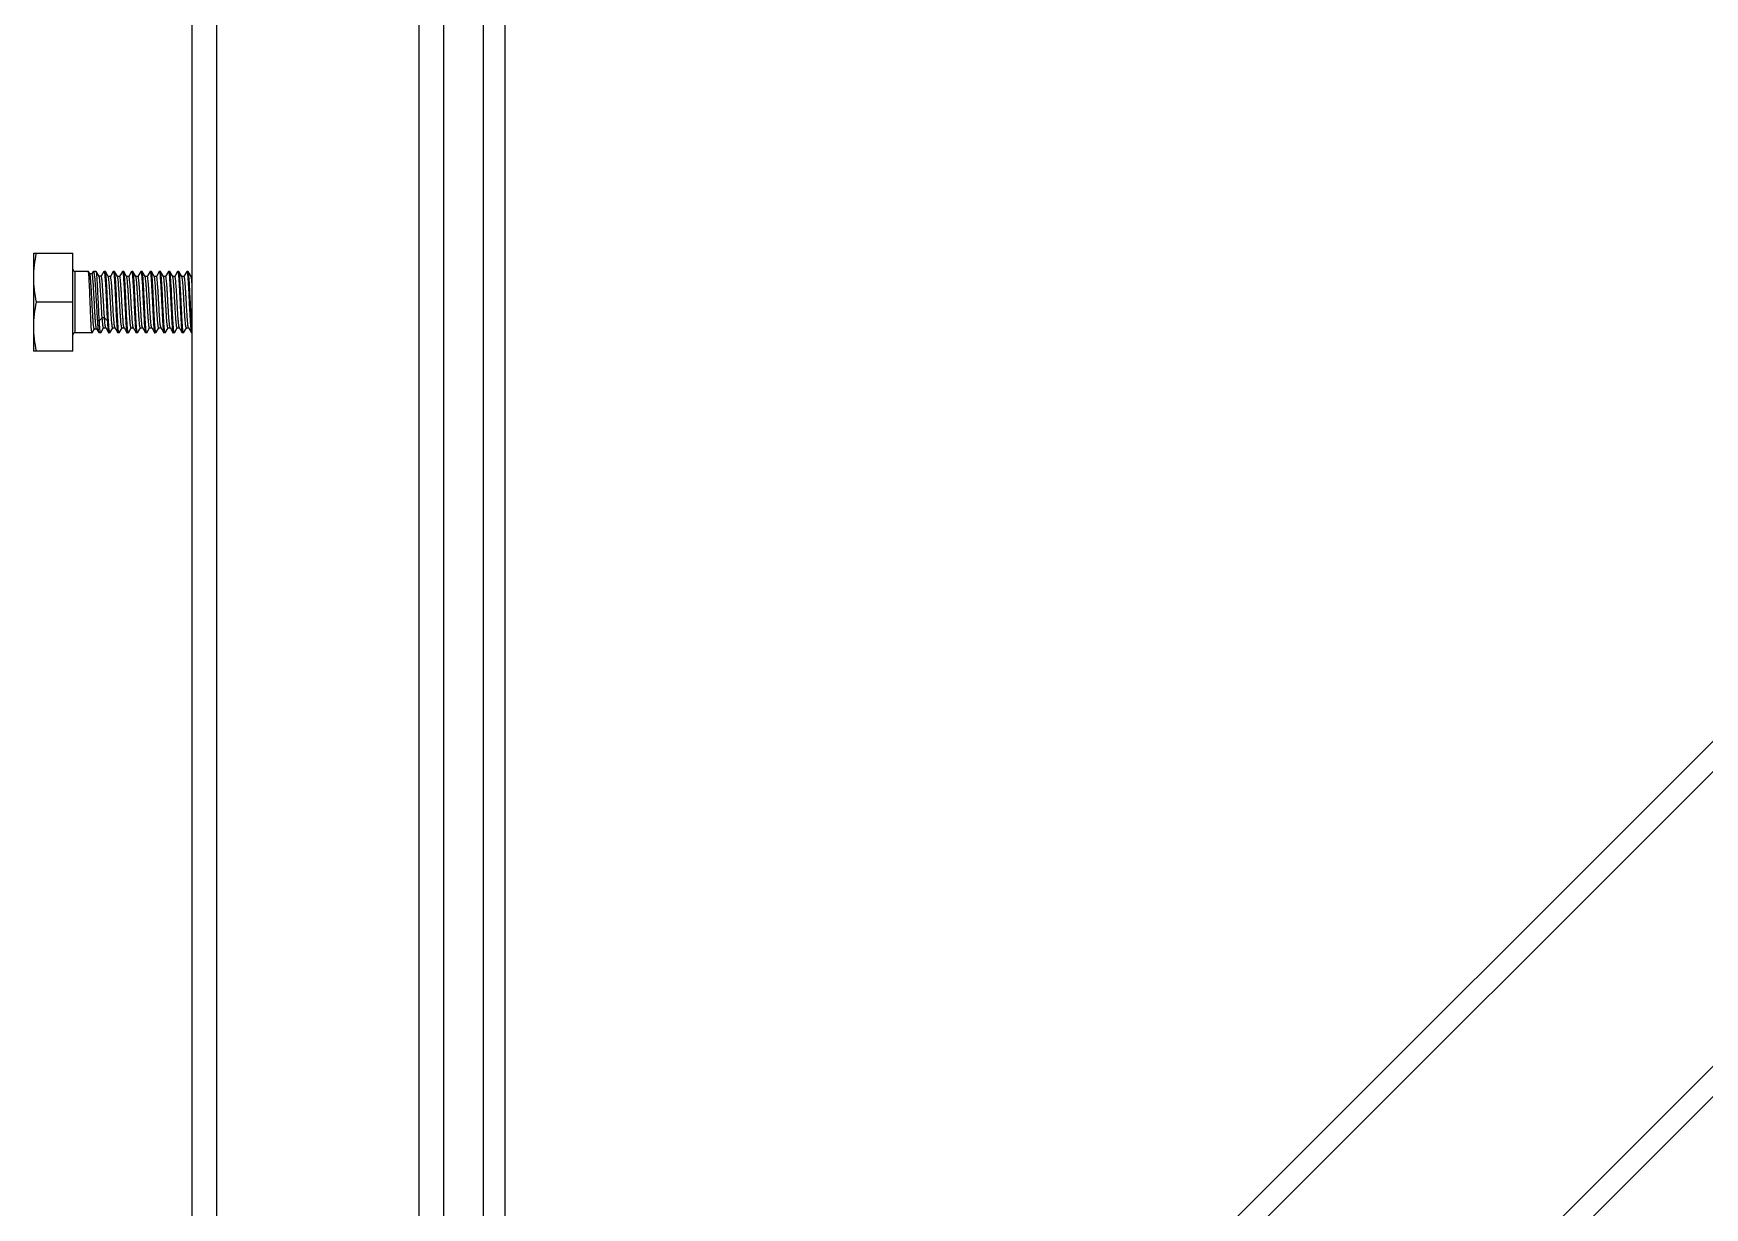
# Model space of a CAD drawing. Extents: x 1725261 to 1937680, y 860327 to 1571294.
# Drawn here: x 1828330 to 1830754, y 1236580 to 1238284 of the extents above; entities that cross this region are included whole.
import ezdxf

# ---------------------------------------------------------------- set-up
doc = ezdxf.new("R2010")
doc.units = 0
doc.header["$LTSCALE"] = 1000
doc.header["$MEASUREMENT"] = 0

msp = doc.modelspace()

# ---------------------------------------------------------------- linework, layer by layer
at = {"linetype": 'Continuous'}
for p, q in [((1829014.3, 1235660.5), (1829014.3, 1238674.2)), ((1828983.1, 1236243.7), (1828983.1, 1238542.7)), ((1829458.2, 1235948.7), (1832003.6, 1238494.1)), ((1829480.2, 1235926.7), (1832025.6, 1238472.1)), ((1828560.5, 1235399), (1828560.5, 1238358.6)), ((1828596.1, 1235399), (1828596.1, 1238358.6)), ((1828889.7, 1235399), (1828889.7, 1238358.6)), ((1828925.3, 1235399), (1828925.3, 1238358.6)), ((1829694.1, 1235712.8), (1832239.5, 1238258.2)), ((1829716.1, 1235690.7), (1832261.5, 1238236.1)), ((1828330.1, 1237965.4), (1828330.1, 1237823.1)), ((1828330.1, 1237965.4), (1828387, 1237965.4)), ((1828387, 1237823.1), (1828387, 1237965.4)), ((1828390.6, 1237849.8), (1828390.6, 1237938.8)), ((1828409.8, 1237938.8), (1828390.6, 1237938.8)), ((1828409.9, 1237938.7), (1828409.8, 1237938.8)), ((1828411.8, 1237935.4), (1828409.9, 1237938.7)), ((1828415, 1237935.4), (1828411.8, 1237935.4)), ((1828411.9, 1237935.2), (1828411.8, 1237935.4)), ((1828416.8, 1237938.5), (1828415, 1237935.4)), ((1828416.8, 1237938.5), (1828417, 1237938.8)), ((1828421.1, 1237938.8), (1828417, 1237938.8)), ((1828421.2, 1237938.6), (1828421.1, 1237938.8)), ((1828425.3, 1237931.6), (1828421.2, 1237938.6)), ((1828428.4, 1237931.8), (1828425.2, 1237931.8)), ((1828432.3, 1237938.6), (1828428.3, 1237931.8)), ((1828432.3, 1237938.6), (1828432.5, 1237938.8)), ((1828434.3, 1237938.8), (1828432.5, 1237938.8)), ((1828434.4, 1237938.6), (1828434.3, 1237938.8)), ((1828438.7, 1237931.4), (1828434.4, 1237938.6)), ((1828441.8, 1237931.5), (1828438.5, 1237931.5)), ((1828445.8, 1237938.6), (1828441.7, 1237931.5)), ((1828445.8, 1237938.6), (1828445.9, 1237938.8)), ((1828447.6, 1237938.8), (1828445.9, 1237938.8)), ((1828447.8, 1237938.6), (1828447.6, 1237938.8)), ((1828452, 1237931.4), (1828447.8, 1237938.6)), ((1828455.1, 1237931.5), (1828451.9, 1237931.5)), ((1828459.1, 1237938.6), (1828455, 1237931.5)), ((1828459.1, 1237938.6), (1828459.3, 1237938.8)), ((1828461, 1237938.8), (1828459.3, 1237938.8)), ((1828461.1, 1237938.6), (1828461, 1237938.8)), ((1828465.3, 1237931.4), (1828461.1, 1237938.6)), ((1828468.5, 1237931.5), (1828465.2, 1237931.5)), ((1828472.5, 1237938.6), (1828468.4, 1237931.5)), ((1828472.5, 1237938.6), (1828472.6, 1237938.8)), ((1828474.3, 1237938.8), (1828472.6, 1237938.8)), ((1828474.5, 1237938.6), (1828474.3, 1237938.8)), ((1828478.7, 1237931.4), (1828474.5, 1237938.6)), ((1828481.8, 1237931.5), (1828478.6, 1237931.5)), ((1828485.8, 1237938.6), (1828481.7, 1237931.5)), ((1828485.8, 1237938.6), (1828486, 1237938.8)), ((1828487.7, 1237938.8), (1828486, 1237938.8)), ((1828487.8, 1237938.6), (1828487.7, 1237938.8)), ((1828492, 1237931.4), (1828487.8, 1237938.6)), ((1828495.2, 1237931.5), (1828491.9, 1237931.5)), ((1828499.2, 1237938.6), (1828495.1, 1237931.5)), ((1828499.2, 1237938.6), (1828499.3, 1237938.8)), ((1828501, 1237938.8), (1828499.3, 1237938.8)), ((1828501.2, 1237938.6), (1828501, 1237938.8)), ((1828505.4, 1237931.4), (1828501.2, 1237938.6)), ((1828508.5, 1237931.5), (1828505.3, 1237931.5)), ((1828512.5, 1237938.6), (1828508.4, 1237931.5)), ((1828512.5, 1237938.6), (1828512.7, 1237938.8)), ((1828514.3, 1237938.8), (1828512.7, 1237938.8)), ((1828514.5, 1237938.6), (1828514.3, 1237938.8)), ((1828518.7, 1237931.4), (1828514.5, 1237938.6)), ((1828521.9, 1237931.5), (1828518.6, 1237931.5)), ((1828525.8, 1237938.6), (1828521.8, 1237931.5)), ((1828525.8, 1237938.6), (1828526, 1237938.8)), ((1828527.7, 1237938.8), (1828526, 1237938.8)), ((1828527.9, 1237938.6), (1828527.7, 1237938.8)), ((1828532.1, 1237931.4), (1828527.9, 1237938.6)), ((1828535.2, 1237931.5), (1828532, 1237931.5)), ((1828539.2, 1237938.6), (1828535.1, 1237931.5)), ((1828539.2, 1237938.6), (1828539.4, 1237938.8)), ((1828541, 1237938.8), (1828539.4, 1237938.8)), ((1828541.2, 1237938.6), (1828541, 1237938.8)), ((1828545.4, 1237931.4), (1828541.2, 1237938.6)), ((1828548.6, 1237931.5), (1828545.3, 1237931.5)), ((1828552.5, 1237938.6), (1828548.4, 1237931.5)), ((1828552.5, 1237938.6), (1828552.7, 1237938.8)), ((1828554.4, 1237938.8), (1828552.7, 1237938.8)), ((1828554.6, 1237938.6), (1828554.4, 1237938.8)), ((1828558.8, 1237931.4), (1828554.6, 1237938.6)), ((1828560.5, 1237931.5), (1828558.7, 1237931.5)), ((1828387, 1237894.3), (1828334.1, 1237894.3)), ((1828477.8, 1237891.9), (1828477.6, 1237894.3)), ((1828489.3, 1237894.3), (1828489.4, 1237891.9)), ((1828415.1, 1237849.8), (1828390.6, 1237849.8)), ((1828415.2, 1237849.9), (1828415.1, 1237849.8)), ((1828415.2, 1237849.9), (1828418.5, 1237855.5)), ((1828418.4, 1237855.5), (1828421.6, 1237855.5)), ((1828421.5, 1237855.7), (1828424.8, 1237850)), ((1828424.8, 1237850), (1828425.1, 1237849.8)), ((1828427.6, 1237849.8), (1828425.1, 1237849.8)), ((1828429.8, 1237871.7), (1828425.6, 1237867.3)), ((1828427.8, 1237849.9), (1828427.6, 1237849.8)), ((1828427.8, 1237849.9), (1828431.9, 1237857)), ((1828433.2, 1237871.7), (1828429.8, 1237871.7)), ((1828431.8, 1237857), (1828435, 1237857)), ((1828437.3, 1237867.3), (1828433.2, 1237871.7)), ((1828434.9, 1237857.2), (1828439.1, 1237849.9)), ((1828440.9, 1237849.8), (1828439.3, 1237849.8)), ((1828441.1, 1237849.9), (1828440.9, 1237849.8)), ((1828441.1, 1237849.9), (1828445.2, 1237857)), ((1828445.1, 1237857), (1828448.4, 1237857)), ((1828448.2, 1237857.2), (1828448.2, 1237857.3)), ((1828448.2, 1237857.2), (1828452.4, 1237849.9)), ((1828452.4, 1237849.9), (1828452.6, 1237849.8)), ((1828454.3, 1237849.8), (1828452.6, 1237849.8)), ((1828454.5, 1237849.9), (1828454.3, 1237849.8)), ((1828454.5, 1237849.9), (1828458.6, 1237857)), ((1828458.5, 1237857), (1828461.7, 1237857)), ((1828461.6, 1237857.2), (1828461.5, 1237857.3)), ((1828461.6, 1237857.2), (1828465.8, 1237849.9)), ((1828465.8, 1237849.9), (1828466, 1237849.8)), ((1828467.6, 1237849.8), (1828466, 1237849.8)), ((1828467.8, 1237849.9), (1828467.6, 1237849.8)), ((1828467.8, 1237849.9), (1828471.9, 1237857)), ((1828471.8, 1237857), (1828475, 1237857)), ((1828474.9, 1237857.2), (1828474.8, 1237857.4)), ((1828474.9, 1237857.2), (1828479.1, 1237849.9)), ((1828479.1, 1237849.9), (1828479.3, 1237849.8)), ((1828481, 1237849.8), (1828479.3, 1237849.8)), ((1828481.2, 1237849.9), (1828481, 1237849.8)), ((1828481.2, 1237849.9), (1828485.3, 1237857)), ((1828485.2, 1237857), (1828488.4, 1237857)), ((1828488.3, 1237857.2), (1828492.5, 1237849.9)), ((1828494.3, 1237849.8), (1828492.7, 1237849.8)), ((1828494.5, 1237849.9), (1828494.3, 1237849.8)), ((1828494.5, 1237849.9), (1828498.6, 1237857)), ((1828498.5, 1237857), (1828501.7, 1237857)), ((1828501.6, 1237857.2), (1828501.5, 1237857.4)), ((1828501.6, 1237857.2), (1828505.8, 1237849.9)), ((1828505.8, 1237849.9), (1828506, 1237849.8)), ((1828507.7, 1237849.8), (1828506, 1237849.8)), ((1828507.8, 1237849.9), (1828507.7, 1237849.8)), ((1828507.8, 1237849.9), (1828512, 1237857)), ((1828511.8, 1237857), (1828515.1, 1237857)), ((1828515, 1237857.2), (1828514.9, 1237857.4)), ((1828515, 1237857.2), (1828519.2, 1237849.9)), ((1828519.2, 1237849.9), (1828519.3, 1237849.8)), ((1828521, 1237849.8), (1828519.3, 1237849.8)), ((1828521.2, 1237849.9), (1828521, 1237849.8)), ((1828521.2, 1237849.9), (1828525.3, 1237857)), ((1828525.2, 1237857), (1828528.4, 1237857)), ((1828528.3, 1237857.2), (1828528.2, 1237857.4)), ((1828528.3, 1237857.2), (1828532.5, 1237849.9)), ((1828532.5, 1237849.9), (1828532.7, 1237849.8)), ((1828534.4, 1237849.8), (1828532.7, 1237849.8)), ((1828534.5, 1237849.9), (1828534.4, 1237849.8)), ((1828534.5, 1237849.9), (1828538.6, 1237857)), ((1828538.5, 1237857), (1828541.8, 1237857)), ((1828541.7, 1237857.2), (1828545.9, 1237849.9)), ((1828545.9, 1237849.9), (1828546, 1237849.8)), ((1828547.7, 1237849.8), (1828546, 1237849.8)), ((1828547.9, 1237849.9), (1828547.7, 1237849.8)), ((1828547.9, 1237849.9), (1828552, 1237857)), ((1828551.9, 1237857), (1828555.1, 1237857)), ((1828555, 1237857.2), (1828554.9, 1237857.4)), ((1828555, 1237857.2), (1828559.2, 1237849.9)), ((1828559.2, 1237849.9), (1828559.4, 1237849.8)), ((1828560.5, 1237849.8), (1828559.4, 1237849.8)), ((1828387, 1237823.1), (1828330.1, 1237823.1))]:
    msp.add_line(p, q, dxfattribs=at)
for centre, start, end in [((1828390.6, 1237942.3), 180, 270), ((1828390.6, 1237846.2), 90, 180)]:
    msp.add_arc(centre, 3.56, start, end, dxfattribs=at)
for points in [[(1828334.1, 1237965.4), (1828331.6, 1237953.8), (1828330.1, 1237941.8), (1828330.1, 1237929.9)], [(1828330.1, 1237929.9), (1828330.1, 1237917.9), (1828331.6, 1237906), (1828334.1, 1237894.3)], [(1828334.1, 1237894.3), (1828331.6, 1237882.6), (1828330.1, 1237870.6), (1828330.1, 1237858.7)], [(1828330.1, 1237858.7), (1828330.1, 1237846.7), (1828331.6, 1237834.8), (1828334.1, 1237823.1)]]:
    msp.add_open_spline(points, degree=3, dxfattribs=at)
for points, knots in [([(1828412.4, 1237894.3), (1828412.2, 1237899.7), (1828411.9, 1237907.7), (1828411.4, 1237917.8), (1828411.1, 1237924.4), (1828410.8, 1237929.9), (1828410.6, 1237934.1), (1828410.2, 1237936.8), (1828410.1, 1237938.3), (1828409.9, 1237938.7)], [0, 0, 0, 0, 0.36864, 0.53657, 0.68548, 0.810114, 0.906077, 0.97003, 1, 1, 1, 1]), ([(1828418.4, 1237855.5), (1828418.3, 1237855.5), (1828418.1, 1237855.8), (1828417.9, 1237856.3), (1828417.7, 1237857.3), (1828417.4, 1237859.2), (1828417.1, 1237862.4), (1828416.7, 1237867.1), (1828416.3, 1237872.9), (1828415.9, 1237879.5), (1828415.5, 1237886.7), (1828415, 1237896.6), (1828414.4, 1237906.3), (1828413.9, 1237915.6), (1828413.5, 1237921.7), (1828413.1, 1237926.7), (1828412.8, 1237930.7), (1828412.4, 1237933.4), (1828412.1, 1237934.8), (1828411.9, 1237935.2)], [0, 0, 0, 0, 0.003488, 0.010904, 0.022688, 0.038824, 0.083607, 0.143647, 0.216697, 0.300025, 0.390537, 0.484902, 0.671459, 0.756962, 0.833182, 0.897479, 0.947675, 0.982144, 1, 1, 1, 1]), ([(1828421.5, 1237855.7), (1828421.3, 1237856.1), (1828421, 1237857.6), (1828420.6, 1237860.4), (1828420.2, 1237864.6), (1828419.8, 1237869.8), (1828419.4, 1237876), (1828418.9, 1237885.4), (1828418.4, 1237895.3), (1828417.8, 1237905.2), (1828417.4, 1237912.2), (1828417.1, 1237918.6), (1828416.7, 1237924.2), (1828416.3, 1237928.8), (1828415.9, 1237932.2), (1828415.6, 1237934.2), (1828415.3, 1237935.1), (1828415.1, 1237935.4), (1828415, 1237935.4)], [0, 0, 0, 0, 0.018844, 0.055045, 0.107437, 0.174076, 0.252464, 0.339678, 0.527511, 0.621285, 0.710453, 0.791854, 0.862644, 0.920393, 0.963178, 0.989688, 0.996707, 1, 1, 1, 1]), ([(1828417, 1237938.8), (1828417.2, 1237938.8), (1828417.4, 1237938.4), (1828417.7, 1237937.3), (1828418.2, 1237934.8), (1828418.7, 1237930.8), (1828419.2, 1237925.3), (1828419.7, 1237918.7), (1828420.2, 1237911.1), (1828420.6, 1237902.8), (1828421, 1237897.2), (1828421.1, 1237894.3)], [0, 0, 0, 0, 0.007547, 0.022985, 0.080637, 0.173055, 0.296975, 0.447746, 0.61965, 0.806111, 1, 1, 1, 1]), ([(1828424.3, 1237894.3), (1828424, 1237899.7), (1828423.7, 1237907.6), (1828423.1, 1237917.6), (1828422.8, 1237924.1), (1828422.4, 1237929.6), (1828422.1, 1237933.9), (1828421.7, 1237936.7), (1828421.5, 1237938.2), (1828421.2, 1237938.6)], [0, 0, 0, 0, 0.365079, 0.53175, 0.679987, 0.804667, 0.901508, 0.967249, 1, 1, 1, 1]), ([(1828429.8, 1237871.7), (1828429.4, 1237877.8), (1828428.8, 1237887.1), (1828428.1, 1237899.7), (1828427.6, 1237909), (1828427, 1237917.3), (1828426.6, 1237923.3), (1828426.2, 1237927.1), (1828425.9, 1237929.2), (1828425.6, 1237930.6), (1828425.4, 1237931.4), (1828425.3, 1237931.6)], [0, 0, 0, 0, 0.303539, 0.468638, 0.62733, 0.768529, 0.882427, 0.926602, 0.961222, 0.985757, 1, 1, 1, 1]), ([(1828433.2, 1237871.7), (1828432.9, 1237874.7), (1828432.5, 1237881.1), (1828432, 1237890.9), (1828431.4, 1237901), (1828430.8, 1237910.6), (1828430.3, 1237917.9), (1828429.9, 1237923), (1828429.6, 1237926), (1828429.4, 1237928.4), (1828429.1, 1237930.2), (1828428.8, 1237931.2), (1828428.6, 1237931.8), (1828428.4, 1237931.8)], [0, 0, 0, 0, 0.15003, 0.317321, 0.489066, 0.652114, 0.794019, 0.853588, 0.904016, 0.944371, 0.97394, 0.992316, 1, 1, 1, 1]), ([(1828432.5, 1237938.8), (1828432.6, 1237938.8), (1828432.8, 1237938.4), (1828432.9, 1237937.8), (1828433.2, 1237936.7), (1828433.5, 1237934.5), (1828433.8, 1237930.8), (1828434.2, 1237925.3), (1828434.7, 1237918.7), (1828435.1, 1237911.1), (1828435.5, 1237902.8), (1828435.8, 1237897.2), (1828435.9, 1237894.3)], [0, 0, 0, 0, 0.006868, 0.022, 0.046199, 0.079427, 0.17181, 0.295831, 0.44681, 0.618994, 0.805771, 1, 1, 1, 1]), ([(1828437.6, 1237894.3), (1828437.3, 1237899.7), (1828437, 1237907.5), (1828436.4, 1237917.6), (1828436.1, 1237924.1), (1828435.7, 1237929.5), (1828435.3, 1237933.8), (1828434.9, 1237936.7), (1828434.7, 1237938.2), (1828434.4, 1237938.6)], [0, 0, 0, 0, 0.364025, 0.530311, 0.678341, 0.803035, 0.90014, 0.966414, 1, 1, 1, 1]), ([(1828445.1, 1237857), (1828445, 1237857), (1828444.8, 1237857.3), (1828444.6, 1237858.1), (1828444.2, 1237860.1), (1828443.9, 1237863.3), (1828443.5, 1237867.6), (1828443.1, 1237872.9), (1828442.7, 1237878.9), (1828442.3, 1237885.5), (1828441.8, 1237894.8), (1828441.2, 1237903.9), (1828440.7, 1237912.6), (1828440.3, 1237918.3), (1828439.9, 1237923.2), (1828439.5, 1237927), (1828439.1, 1237929.6), (1828438.9, 1237931), (1828438.7, 1237931.4)], [0, 0, 0, 0, 0.003515, 0.010772, 0.037949, 0.081609, 0.140308, 0.211978, 0.294061, 0.383612, 0.477415, 0.664253, 0.750571, 0.827952, 0.893624, 0.945254, 0.981055, 1, 1, 1, 1]), ([(1828448.2, 1237857.3), (1828448, 1237857.8), (1828447.7, 1237859.3), (1828447.3, 1237862.2), (1828446.9, 1237866.1), (1828446.4, 1237873.2), (1828445.7, 1237883.5), (1828445.1, 1237894.5), (1828444.6, 1237903.6), (1828444.2, 1237910.1), (1828443.8, 1237916), (1828443.4, 1237921.2), (1828443, 1237925.4), (1828442.7, 1237928.5), (1828442.3, 1237930.5), (1828442.1, 1237931.3), (1828441.9, 1237931.5), (1828441.8, 1237931.5)], [0, 0, 0, 0, 0.022098, 0.060554, 0.114206, 0.18123, 0.34569, 0.53115, 0.623722, 0.711849, 0.792446, 0.862698, 0.92016, 0.962863, 0.989437, 0.99654, 1, 1, 1, 1]), ([(1828445.9, 1237938.8), (1828446, 1237938.8), (1828446.2, 1237938.4), (1828446.4, 1237937.8), (1828446.6, 1237936.7), (1828446.9, 1237934.5), (1828447.3, 1237930.8), (1828447.7, 1237925.3), (1828448.1, 1237918.7), (1828448.5, 1237911.1), (1828448.9, 1237902.8), (1828449.1, 1237897.2), (1828449.3, 1237894.3)], [0, 0, 0, 0, 0.006693, 0.021771, 0.045952, 0.079179, 0.171588, 0.295652, 0.446676, 0.6189, 0.805722, 1, 1, 1, 1]), ([(1828451, 1237894.3), (1828450.7, 1237899.7), (1828450.3, 1237907.5), (1828449.8, 1237917.6), (1828449.4, 1237924.1), (1828449, 1237929.5), (1828448.7, 1237933.8), (1828448.3, 1237936.7), (1828448, 1237938.2), (1828447.8, 1237938.6)], [0, 0, 0, 0, 0.364027, 0.530312, 0.678339, 0.803032, 0.900139, 0.966415, 1, 1, 1, 1]), ([(1828458.5, 1237857), (1828458.4, 1237857), (1828458.2, 1237857.3), (1828457.9, 1237858.1), (1828457.6, 1237860.1), (1828457.2, 1237863.3), (1828456.8, 1237867.6), (1828456.4, 1237872.9), (1828456, 1237878.9), (1828455.6, 1237885.5), (1828455.1, 1237894.8), (1828454.6, 1237903.9), (1828454, 1237912.6), (1828453.6, 1237918.3), (1828453.3, 1237923.2), (1828452.9, 1237927), (1828452.5, 1237929.6), (1828452.2, 1237931), (1828452, 1237931.4)], [0, 0, 0, 0, 0.003515, 0.010772, 0.037949, 0.081609, 0.140308, 0.211978, 0.294061, 0.383612, 0.477415, 0.664253, 0.750571, 0.827952, 0.893624, 0.945254, 0.981055, 1, 1, 1, 1]), ([(1828461.5, 1237857.3), (1828461.3, 1237857.9), (1828461, 1237859.4), (1828460.6, 1237862.2), (1828460.3, 1237866.1), (1828459.7, 1237873.2), (1828459.1, 1237883.6), (1828458.5, 1237894.5), (1828457.9, 1237903.6), (1828457.5, 1237910.1), (1828457.1, 1237916.1), (1828456.8, 1237921.2), (1828456.4, 1237925.4), (1828456, 1237928.5), (1828455.7, 1237930.5), (1828455.4, 1237931.3), (1828455.2, 1237931.5), (1828455.1, 1237931.5)], [0, 0, 0, 0, 0.022237, 0.060809, 0.11455, 0.181633, 0.346125, 0.531524, 0.624042, 0.712107, 0.792639, 0.862829, 0.920237, 0.962898, 0.989446, 0.996542, 1, 1, 1, 1]), ([(1828459.3, 1237938.8), (1828459.4, 1237938.8), (1828459.6, 1237938.4), (1828459.7, 1237937.8), (1828460, 1237936.7), (1828460.2, 1237934.5), (1828460.6, 1237930.8), (1828461, 1237925.3), (1828461.4, 1237918.7), (1828461.8, 1237911.1), (1828462.2, 1237902.8), (1828462.5, 1237897.2), (1828462.6, 1237894.3)], [0, 0, 0, 0, 0.006696, 0.021778, 0.045963, 0.079194, 0.171608, 0.295673, 0.446692, 0.618909, 0.805729, 1, 1, 1, 1]), ([(1828464.3, 1237894.3), (1828464, 1237899.7), (1828463.7, 1237907.5), (1828463.1, 1237917.6), (1828462.8, 1237924.1), (1828462.4, 1237929.5), (1828462, 1237933.8), (1828461.6, 1237936.7), (1828461.4, 1237938.2), (1828461.1, 1237938.6)], [0, 0, 0, 0, 0.364034, 0.530325, 0.678352, 0.803041, 0.900142, 0.966414, 1, 1, 1, 1]), ([(1828471.8, 1237857), (1828471.7, 1237857), (1828471.5, 1237857.3), (1828471.3, 1237858.1), (1828470.9, 1237860.1), (1828470.5, 1237863.3), (1828470.2, 1237867.6), (1828469.8, 1237872.9), (1828469.4, 1237878.9), (1828469, 1237885.5), (1828468.4, 1237894.8), (1828467.9, 1237903.9), (1828467.4, 1237912.6), (1828467, 1237918.3), (1828466.6, 1237923.2), (1828466.2, 1237927), (1828465.8, 1237929.6), (1828465.6, 1237931), (1828465.3, 1237931.4)], [0, 0, 0, 0, 0.003515, 0.010772, 0.037949, 0.081609, 0.140308, 0.211978, 0.294061, 0.383612, 0.477416, 0.664253, 0.750571, 0.827952, 0.893624, 0.945254, 0.981055, 1, 1, 1, 1]), ([(1828474.8, 1237857.4), (1828474.6, 1237857.9), (1828474.4, 1237859.4), (1828474, 1237862.2), (1828473.6, 1237866.2), (1828473.1, 1237873.2), (1828472.4, 1237883.6), (1828471.8, 1237894.6), (1828471.3, 1237903.7), (1828470.9, 1237910.1), (1828470.5, 1237916.1), (1828470.1, 1237921.2), (1828469.7, 1237925.4), (1828469.4, 1237928.5), (1828469, 1237930.5), (1828468.8, 1237931.3), (1828468.6, 1237931.5), (1828468.5, 1237931.5)], [0, 0, 0, 0, 0.022376, 0.061065, 0.114893, 0.182035, 0.346559, 0.531898, 0.624361, 0.712364, 0.792832, 0.86296, 0.920314, 0.962934, 0.989455, 0.996544, 1, 1, 1, 1]), ([(1828472.6, 1237938.8), (1828472.7, 1237938.8), (1828472.9, 1237938.4), (1828473.1, 1237937.8), (1828473.3, 1237936.7), (1828473.6, 1237934.5), (1828473.9, 1237930.8), (1828474.3, 1237925.3), (1828474.7, 1237918.7), (1828475.2, 1237911.1), (1828475.6, 1237902.8), (1828475.8, 1237897.2), (1828476, 1237894.3)], [0, 0, 0, 0, 0.006683, 0.021751, 0.045922, 0.07914, 0.171535, 0.295594, 0.446618, 0.618857, 0.805703, 1, 1, 1, 1]), ([(1828477.6, 1237894.3), (1828477.4, 1237899.7), (1828477, 1237907.5), (1828476.5, 1237917.6), (1828476.1, 1237924.1), (1828475.7, 1237929.5), (1828475.4, 1237933.8), (1828474.9, 1237936.7), (1828474.7, 1237938.2), (1828474.5, 1237938.6)], [0, 0, 0, 0, 0.364016, 0.530299, 0.678328, 0.803022, 0.900132, 0.966412, 1, 1, 1, 1]), ([(1828481.9, 1237892.2), (1828481.7, 1237896.9), (1828481.3, 1237903.7), (1828480.7, 1237912.5), (1828480.3, 1237918.3), (1828479.9, 1237923.1), (1828479.6, 1237927), (1828479.2, 1237929.6), (1828478.9, 1237931), (1828478.7, 1237931.4)], [0, 0, 0, 0, 0.357179, 0.522363, 0.670515, 0.796289, 0.895183, 0.963748, 1, 1, 1, 1]), ([(1828485.3, 1237892.2), (1828485.1, 1237894.8), (1828484.8, 1237899.7), (1828484.4, 1237906.9), (1828484, 1237913.6), (1828483.6, 1237919.6), (1828483.2, 1237924.4), (1828482.8, 1237927.7), (1828482.5, 1237929.7), (1828482.3, 1237930.7), (1828482.1, 1237931.2), (1828481.9, 1237931.5), (1828481.8, 1237931.5)], [0, 0, 0, 0, 0.191103, 0.376469, 0.548513, 0.700189, 0.825314, 0.918839, 0.952565, 0.977198, 0.992701, 1, 1, 1, 1]), ([(1828486, 1237938.8), (1828486.1, 1237938.8), (1828486.3, 1237938.4), (1828486.4, 1237937.8), (1828486.6, 1237936.7), (1828486.9, 1237934.5), (1828487.3, 1237930.8), (1828487.7, 1237925.3), (1828488.1, 1237918.7), (1828488.5, 1237911.1), (1828488.9, 1237902.8), (1828489.2, 1237897.2), (1828489.3, 1237894.3)], [0, 0, 0, 0, 0.006671, 0.021725, 0.045886, 0.079098, 0.171491, 0.295553, 0.446588, 0.618835, 0.805687, 1, 1, 1, 1]), ([(1828491, 1237894.3), (1828490.7, 1237899.7), (1828490.4, 1237907.5), (1828489.8, 1237917.6), (1828489.4, 1237924.1), (1828489.1, 1237929.5), (1828488.7, 1237933.8), (1828488.3, 1237936.7), (1828488.1, 1237938.2), (1828487.8, 1237938.6)], [0, 0, 0, 0, 0.364022, 0.530315, 0.678347, 0.803036, 0.900137, 0.966413, 1, 1, 1, 1]), ([(1828498.5, 1237857), (1828498.4, 1237857), (1828498.2, 1237857.3), (1828498, 1237858.1), (1828497.6, 1237860.1), (1828497.2, 1237863.3), (1828496.8, 1237867.6), (1828496.5, 1237872.9), (1828496.1, 1237878.9), (1828495.7, 1237885.5), (1828495.1, 1237894.8), (1828494.6, 1237903.9), (1828494.1, 1237912.6), (1828493.7, 1237918.3), (1828493.3, 1237923.2), (1828492.9, 1237927), (1828492.5, 1237929.6), (1828492.3, 1237931), (1828492, 1237931.4)], [0, 0, 0, 0, 0.003516, 0.010772, 0.037949, 0.081609, 0.140308, 0.211978, 0.294061, 0.383612, 0.477416, 0.664254, 0.750571, 0.827952, 0.893624, 0.945254, 0.981055, 1, 1, 1, 1]), ([(1828501.5, 1237857.4), (1828501.3, 1237857.9), (1828501.1, 1237859.4), (1828500.7, 1237862.3), (1828500.3, 1237866.2), (1828499.7, 1237873.3), (1828499.1, 1237883.7), (1828498.5, 1237894.6), (1828498, 1237903.7), (1828497.6, 1237910.2), (1828497.2, 1237916.1), (1828496.8, 1237921.2), (1828496.4, 1237925.5), (1828496.1, 1237928.6), (1828495.7, 1237930.5), (1828495.4, 1237931.3), (1828495.3, 1237931.5), (1828495.2, 1237931.5)], [0, 0, 0, 0, 0.022654, 0.061574, 0.115578, 0.182837, 0.347426, 0.532643, 0.624999, 0.712877, 0.793216, 0.863221, 0.920468, 0.963004, 0.989473, 0.996549, 1, 1, 1, 1]), ([(1828499.3, 1237938.8), (1828499.4, 1237938.8), (1828499.6, 1237938.4), (1828499.8, 1237937.8), (1828500, 1237936.7), (1828500.3, 1237934.5), (1828500.6, 1237930.8), (1828501, 1237925.3), (1828501.4, 1237918.7), (1828501.8, 1237911.1), (1828502.3, 1237902.8), (1828502.5, 1237897.2), (1828502.7, 1237894.3)], [0, 0, 0, 0, 0.006673, 0.021728, 0.04589, 0.079102, 0.171488, 0.295544, 0.446579, 0.618833, 0.80569, 1, 1, 1, 1]), ([(1828504.3, 1237894.3), (1828504.1, 1237899.7), (1828503.7, 1237907.5), (1828503.2, 1237917.6), (1828502.8, 1237924.1), (1828502.4, 1237929.5), (1828502.1, 1237933.8), (1828501.6, 1237936.7), (1828501.4, 1237938.2), (1828501.2, 1237938.6)], [0, 0, 0, 0, 0.364021, 0.530312, 0.678344, 0.803036, 0.900139, 0.966413, 1, 1, 1, 1]), ([(1828511.8, 1237857), (1828511.8, 1237857), (1828511.6, 1237857.3), (1828511.3, 1237858.1), (1828510.9, 1237860.1), (1828510.6, 1237863.3), (1828510.2, 1237867.6), (1828509.8, 1237872.9), (1828509.4, 1237878.9), (1828509, 1237885.5), (1828508.5, 1237894.8), (1828508, 1237903.9), (1828507.4, 1237912.6), (1828507, 1237918.3), (1828506.6, 1237923.2), (1828506.3, 1237927), (1828505.9, 1237929.6), (1828505.6, 1237931), (1828505.4, 1237931.4)], [0, 0, 0, 0, 0.003516, 0.010771, 0.037949, 0.081609, 0.140308, 0.211978, 0.294061, 0.383613, 0.477416, 0.664254, 0.750571, 0.827952, 0.893624, 0.945254, 0.981055, 1, 1, 1, 1]), ([(1828514.9, 1237857.4), (1828514.7, 1237857.9), (1828514.4, 1237859.4), (1828514, 1237862.3), (1828513.6, 1237866.3), (1828513.1, 1237873.4), (1828512.4, 1237883.7), (1828511.8, 1237894.7), (1828511.3, 1237903.7), (1828510.9, 1237910.2), (1828510.5, 1237916.1), (1828510.1, 1237921.3), (1828509.8, 1237925.5), (1828509.4, 1237928.6), (1828509.1, 1237930.5), (1828508.8, 1237931.3), (1828508.6, 1237931.5), (1828508.5, 1237931.5)], [0, 0, 0, 0, 0.022792, 0.061828, 0.11592, 0.183237, 0.347858, 0.533014, 0.625317, 0.713133, 0.793408, 0.863351, 0.920544, 0.963039, 0.989482, 0.996551, 1, 1, 1, 1]), ([(1828512.7, 1237938.8), (1828512.8, 1237938.8), (1828513, 1237938.4), (1828513.1, 1237937.8), (1828513.3, 1237936.7), (1828513.6, 1237934.5), (1828514, 1237930.8), (1828514.4, 1237925.3), (1828514.8, 1237918.7), (1828515.2, 1237911.1), (1828515.6, 1237902.8), (1828515.9, 1237897.2), (1828516, 1237894.3)], [0, 0, 0, 0, 0.006683, 0.021749, 0.045921, 0.079139, 0.171536, 0.295597, 0.446627, 0.618868, 0.805705, 1, 1, 1, 1]), ([(1828517.7, 1237894.3), (1828517.4, 1237899.7), (1828517.1, 1237907.5), (1828516.5, 1237917.6), (1828516.1, 1237924.1), (1828515.7, 1237929.5), (1828515.4, 1237933.8), (1828515, 1237936.7), (1828514.8, 1237938.2), (1828514.5, 1237938.6)], [0, 0, 0, 0, 0.364024, 0.530311, 0.678341, 0.803035, 0.90014, 0.966414, 1, 1, 1, 1]), ([(1828525.2, 1237857), (1828525.1, 1237857), (1828524.9, 1237857.3), (1828524.6, 1237858.1), (1828524.3, 1237860.1), (1828523.9, 1237863.3), (1828523.5, 1237867.6), (1828523.1, 1237872.9), (1828522.8, 1237878.9), (1828522.4, 1237885.5), (1828521.8, 1237894.8), (1828521.3, 1237903.9), (1828520.8, 1237912.6), (1828520.4, 1237918.3), (1828520, 1237923.2), (1828519.6, 1237927), (1828519.2, 1237929.6), (1828519, 1237931), (1828518.7, 1237931.4)], [0, 0, 0, 0, 0.003516, 0.010771, 0.037949, 0.081609, 0.140308, 0.211978, 0.294061, 0.383613, 0.477416, 0.664254, 0.750571, 0.827952, 0.893624, 0.945254, 0.981055, 1, 1, 1, 1]), ([(1828528.2, 1237857.4), (1828528, 1237857.9), (1828527.7, 1237859.5), (1828527.4, 1237862.3), (1828527, 1237866.3), (1828526.4, 1237873.4), (1828525.8, 1237883.7), (1828525.2, 1237894.7), (1828524.7, 1237903.8), (1828524.3, 1237910.2), (1828523.9, 1237916.1), (1828523.5, 1237921.3), (1828523.1, 1237925.5), (1828522.7, 1237928.6), (1828522.4, 1237930.5), (1828522.1, 1237931.3), (1828521.9, 1237931.5), (1828521.9, 1237931.5)], [0, 0, 0, 0, 0.022931, 0.062083, 0.116262, 0.183637, 0.34829, 0.533386, 0.625634, 0.713389, 0.793599, 0.863481, 0.920621, 0.963074, 0.989491, 0.996553, 1, 1, 1, 1]), ([(1828526, 1237938.8), (1828526.1, 1237938.8), (1828526.3, 1237938.4), (1828526.5, 1237937.8), (1828526.7, 1237936.7), (1828527, 1237934.5), (1828527.3, 1237930.8), (1828527.7, 1237925.3), (1828528.1, 1237918.7), (1828528.5, 1237911.1), (1828528.9, 1237902.8), (1828529.2, 1237897.2), (1828529.4, 1237894.3)], [0, 0, 0, 0, 0.006692, 0.02177, 0.045951, 0.079177, 0.171585, 0.295649, 0.446674, 0.618898, 0.805721, 1, 1, 1, 1]), ([(1828529.9, 1237917.2), (1828529.7, 1237920), (1828529.4, 1237924.9), (1828529, 1237930.7), (1828528.6, 1237934.4), (1828528.4, 1237936.3), (1828528.2, 1237937.7), (1828528, 1237938.4), (1828527.9, 1237938.6)], [0, 0, 0, 0, 0.386254, 0.691736, 0.808776, 0.899775, 0.963628, 1, 1, 1, 1]), ([(1828534.1, 1237913.5), (1828533.9, 1237915.8), (1828533.6, 1237919.9), (1828533.1, 1237925.2), (1828532.7, 1237928.7), (1828532.4, 1237930.5), (1828532.2, 1237931.2), (1828532.1, 1237931.4)], [0, 0, 0, 0, 0.381097, 0.684377, 0.893928, 0.960143, 1, 1, 1, 1]), ([(1828537.4, 1237913.5), (1828537.2, 1237916), (1828537, 1237919.5), (1828536.6, 1237923.9), (1828536.3, 1237926.6), (1828536.1, 1237928.6), (1828535.8, 1237930.2), (1828535.6, 1237931), (1828535.3, 1237931.5), (1828535.2, 1237931.5)], [0, 0, 0, 0, 0.410879, 0.581806, 0.725913, 0.840918, 0.925076, 0.977487, 1, 1, 1, 1]), ([(1828539.4, 1237938.8), (1828539.5, 1237938.8), (1828539.7, 1237938.1), (1828540, 1237937.1), (1828540.2, 1237935.2), (1828540.5, 1237932.8), (1828540.8, 1237929.7), (1828541.1, 1237924.4), (1828541.4, 1237920.2), (1828541.6, 1237917.2)], [0, 0, 0, 0, 0.021095, 0.073096, 0.157182, 0.272316, 0.416719, 0.588047, 1, 1, 1, 1]), ([(1828544.4, 1237894.3), (1828544.1, 1237899.7), (1828543.7, 1237907.5), (1828543.2, 1237917.6), (1828542.8, 1237924.1), (1828542.4, 1237929.5), (1828542.1, 1237933.8), (1828541.7, 1237936.7), (1828541.5, 1237938.2), (1828541.2, 1237938.6)], [0, 0, 0, 0, 0.364034, 0.530327, 0.678354, 0.803043, 0.900143, 0.966415, 1, 1, 1, 1]), ([(1828551.9, 1237857), (1828551.8, 1237857), (1828551.6, 1237857.3), (1828551.3, 1237858.1), (1828551, 1237860.1), (1828550.6, 1237863.3), (1828550.2, 1237867.6), (1828549.8, 1237872.9), (1828549.4, 1237878.9), (1828549.1, 1237885.5), (1828548.5, 1237894.8), (1828548, 1237903.9), (1828547.5, 1237912.6), (1828547.1, 1237918.3), (1828546.7, 1237923.2), (1828546.3, 1237927), (1828545.9, 1237929.6), (1828545.7, 1237931), (1828545.4, 1237931.4)], [0, 0, 0, 0, 0.003516, 0.010771, 0.037949, 0.081609, 0.140308, 0.211978, 0.294061, 0.383613, 0.477416, 0.664254, 0.750571, 0.827952, 0.893624, 0.945254, 0.981055, 1, 1, 1, 1]), ([(1828554.9, 1237857.4), (1828554.7, 1237858), (1828554.4, 1237859.5), (1828554, 1237862.4), (1828553.7, 1237866.4), (1828553.1, 1237873.5), (1828552.5, 1237883.8), (1828551.9, 1237894.8), (1828551.3, 1237903.8), (1828551, 1237910.3), (1828550.6, 1237916.2), (1828550.2, 1237921.3), (1828549.8, 1237925.5), (1828549.4, 1237928.6), (1828549.1, 1237930.5), (1828548.8, 1237931.3), (1828548.6, 1237931.5), (1828548.6, 1237931.5)], [0, 0, 0, 0, 0.023208, 0.06259, 0.116944, 0.184435, 0.349152, 0.534126, 0.626268, 0.713899, 0.79398, 0.86374, 0.920773, 0.963144, 0.989509, 0.996558, 1, 1, 1, 1]), ([(1828552.7, 1237938.8), (1828552.8, 1237938.8), (1828553, 1237938.4), (1828553.2, 1237937.8), (1828553.4, 1237936.7), (1828553.7, 1237934.5), (1828554, 1237930.8), (1828554.4, 1237925.3), (1828554.8, 1237918.7), (1828555.2, 1237911.1), (1828555.6, 1237902.8), (1828555.9, 1237897.2), (1828556, 1237894.3)], [0, 0, 0, 0, 0.006682, 0.021748, 0.045918, 0.079135, 0.171528, 0.295585, 0.446611, 0.618853, 0.805701, 1, 1, 1, 1]), ([(1828557.7, 1237894.3), (1828557.5, 1237899.7), (1828557.1, 1237907.5), (1828556.6, 1237917.6), (1828556.2, 1237924.1), (1828555.8, 1237929.5), (1828555.4, 1237933.8), (1828555, 1237936.7), (1828554.8, 1237938.2), (1828554.6, 1237938.6)], [0, 0, 0, 0, 0.364017, 0.530302, 0.678331, 0.803024, 0.900132, 0.966412, 1, 1, 1, 1]), ([(1828560.5, 1237917.1), (1828560.4, 1237918.9), (1828560.1, 1237922.2), (1828559.7, 1237926.5), (1828559.3, 1237929.4), (1828559, 1237930.9), (1828558.8, 1237931.4)], [0, 0, 0, 0, 0.381924, 0.683092, 0.891493, 1, 1, 1, 1]), ([(1828531, 1237894.3), (1828530.9, 1237896.3), (1828530.6, 1237903.9), (1828530.2, 1237911.6), (1828529.9, 1237917.2)], [0, 0, 0, 0, 0.261816, 1, 1, 1, 1]), ([(1828538.5, 1237857), (1828538.4, 1237857), (1828538.1, 1237857.6), (1828537.9, 1237858.4), (1828537.7, 1237860.1), (1828537.4, 1237862.2), (1828537.1, 1237865), (1828536.7, 1237869.6), (1828536.3, 1237876.3), (1828535.7, 1237885.2), (1828535.2, 1237894.8), (1828534.6, 1237904.2), (1828534.3, 1237910.5), (1828534.1, 1237913.5)], [0, 0, 0, 0, 0.007549, 0.025288, 0.053782, 0.092698, 0.14142, 0.199125, 0.337396, 0.498012, 0.669894, 0.841157, 1, 1, 1, 1]), ([(1828541.7, 1237857.2), (1828541.5, 1237857.4), (1828541.3, 1237858.1), (1828540.9, 1237860.2), (1828540.5, 1237864.2), (1828540, 1237870.3), (1828539.5, 1237877.9), (1828539, 1237886.5), (1828538.3, 1237898.5), (1828537.8, 1237907.6), (1828537.4, 1237913.5)], [0, 0, 0, 0, 0.014139, 0.038106, 0.114569, 0.22512, 0.362916, 0.519336, 0.684562, 1, 1, 1, 1]), ([(1828541.6, 1237917.2), (1828541.7, 1237915.4), (1828542.1, 1237907.8), (1828542.4, 1237900.1), (1828542.7, 1237894.3)], [0, 0, 0, 0, 0.233581, 1, 1, 1, 1]), ([(1828415.1, 1237849.8), (1828415, 1237849.8), (1828414.9, 1237850.2), (1828414.7, 1237850.7), (1828414.6, 1237851.8), (1828414.3, 1237854), (1828414, 1237857.8), (1828413.7, 1237863.2), (1828413.4, 1237869.9), (1828413, 1237877.5), (1828412.7, 1237885.7), (1828412.5, 1237891.4), (1828412.4, 1237894.3)], [0, 0, 0, 0, 0.006203, 0.021073, 0.045141, 0.078305, 0.170688, 0.294821, 0.44599, 0.618417, 0.805472, 1, 1, 1, 1]), ([(1828421.1, 1237894.3), (1828421.4, 1237888.9), (1828421.9, 1237881.1), (1828422.5, 1237871.2), (1828423, 1237864.7), (1828423.4, 1237859.2), (1828423.8, 1237854.9), (1828424.3, 1237852), (1828424.6, 1237850.4), (1828424.8, 1237850)], [0, 0, 0, 0, 0.361155, 0.526427, 0.673911, 0.798642, 0.896457, 0.964179, 1, 1, 1, 1]), ([(1828425.6, 1237867.3), (1828425.5, 1237869.4), (1828425, 1237878.3), (1828424.6, 1237887.3), (1828424.3, 1237894.3)], [0, 0, 0, 0, 0.22604, 1, 1, 1, 1]), ([(1828435.9, 1237894.3), (1828436, 1237891.9), (1828436.5, 1237882.9), (1828436.9, 1237873.9), (1828437.3, 1237867.3)], [0, 0, 0, 0, 0.2673, 1, 1, 1, 1]), ([(1828440.9, 1237849.8), (1828440.8, 1237849.8), (1828440.6, 1237850.1), (1828440.5, 1237850.7), (1828440.3, 1237851.8), (1828440, 1237854), (1828439.6, 1237857.8), (1828439.2, 1237863.2), (1828438.8, 1237869.9), (1828438.4, 1237877.5), (1828438, 1237885.7), (1828437.7, 1237891.4), (1828437.6, 1237894.3)], [0, 0, 0, 0, 0.006697, 0.021779, 0.045964, 0.079194, 0.171609, 0.295674, 0.446694, 0.618911, 0.805729, 1, 1, 1, 1]), ([(1828449.3, 1237894.3), (1828449.5, 1237888.9), (1828449.9, 1237881), (1828450.4, 1237871), (1828450.8, 1237864.5), (1828451.2, 1237859), (1828451.6, 1237854.7), (1828452, 1237851.9), (1828452.2, 1237850.4), (1828452.4, 1237849.9)], [0, 0, 0, 0, 0.363963, 0.530225, 0.678242, 0.802937, 0.90006, 0.966368, 1, 1, 1, 1]), ([(1828454.3, 1237849.8), (1828454.2, 1237849.8), (1828454, 1237850.1), (1828453.8, 1237850.7), (1828453.6, 1237851.8), (1828453.3, 1237854), (1828453, 1237857.8), (1828452.6, 1237863.2), (1828452.2, 1237869.9), (1828451.8, 1237877.5), (1828451.4, 1237885.7), (1828451.1, 1237891.4), (1828451, 1237894.3)], [0, 0, 0, 0, 0.006689, 0.021764, 0.045941, 0.079165, 0.171569, 0.295632, 0.446659, 0.618889, 0.805716, 1, 1, 1, 1]), ([(1828462.6, 1237894.3), (1828462.9, 1237888.9), (1828463.3, 1237881), (1828463.8, 1237871), (1828464.2, 1237864.5), (1828464.6, 1237859), (1828464.9, 1237854.7), (1828465.3, 1237851.9), (1828465.5, 1237850.4), (1828465.8, 1237849.9)], [0, 0, 0, 0, 0.363959, 0.530225, 0.678245, 0.80294, 0.900061, 0.966367, 1, 1, 1, 1]), ([(1828467.6, 1237849.8), (1828467.5, 1237849.8), (1828467.3, 1237850.1), (1828467.2, 1237850.7), (1828467, 1237851.8), (1828466.7, 1237854), (1828466.3, 1237857.8), (1828465.9, 1237863.2), (1828465.5, 1237869.9), (1828465.1, 1237877.5), (1828464.7, 1237885.7), (1828464.4, 1237891.4), (1828464.3, 1237894.3)], [0, 0, 0, 0, 0.00668, 0.021743, 0.045911, 0.079128, 0.171521, 0.29558, 0.446613, 0.618858, 0.805701, 1, 1, 1, 1]), ([(1828476, 1237894.3), (1828476.2, 1237888.9), (1828476.6, 1237881), (1828477.1, 1237871), (1828477.5, 1237864.5), (1828477.9, 1237859), (1828478.3, 1237854.7), (1828478.7, 1237851.9), (1828478.9, 1237850.4), (1828479.1, 1237849.9)], [0, 0, 0, 0, 0.363957, 0.530226, 0.678247, 0.80294, 0.900059, 0.966367, 1, 1, 1, 1]), ([(1828481, 1237849.8), (1828480.9, 1237849.8), (1828480.7, 1237850.1), (1828480.5, 1237850.7), (1828480.3, 1237851.7), (1828480.1, 1237853.7), (1828479.7, 1237857.2), (1828479.3, 1237862.3), (1828478.9, 1237868.6), (1828478.5, 1237875.8), (1828478.2, 1237883.7), (1828477.9, 1237889.1), (1828477.8, 1237891.9)], [0, 0, 0, 0, 0.006689, 0.021571, 0.045424, 0.078208, 0.169526, 0.292465, 0.442701, 0.6149, 0.802905, 1, 1, 1, 1]), ([(1828485.2, 1237857), (1828485.1, 1237857), (1828484.9, 1237857.2), (1828484.6, 1237858.1), (1828484.3, 1237860.1), (1828483.9, 1237863.2), (1828483.5, 1237867.5), (1828483.1, 1237872.8), (1828482.6, 1237881.1), (1828482.2, 1237887.7), (1828481.9, 1237892.2)], [0, 0, 0, 0, 0.007368, 0.022553, 0.07941, 0.170757, 0.293599, 0.443643, 0.615565, 1, 1, 1, 1]), ([(1828488.3, 1237857.2), (1828488.1, 1237857.5), (1828487.8, 1237858.8), (1828487.5, 1237861.1), (1828487.1, 1237864.5), (1828486.7, 1237868.8), (1828486.4, 1237873.9), (1828485.9, 1237881.8), (1828485.5, 1237888), (1828485.3, 1237892.2)], [0, 0, 0, 0, 0.036414, 0.10397, 0.201071, 0.324823, 0.471425, 0.636308, 1, 1, 1, 1]), ([(1828489.4, 1237891.9), (1828489.7, 1237886.7), (1828490, 1237879.2), (1828490.6, 1237869.7), (1828490.9, 1237863.6), (1828491.3, 1237858.5), (1828491.6, 1237854.4), (1828492, 1237851.8), (1828492.2, 1237850.3), (1828492.5, 1237849.9)], [0, 0, 0, 0, 0.367266, 0.533405, 0.680662, 0.804347, 0.900563, 0.966339, 1, 1, 1, 1]), ([(1828494.3, 1237849.8), (1828494.2, 1237849.8), (1828494, 1237850.1), (1828493.9, 1237850.7), (1828493.7, 1237851.8), (1828493.4, 1237854), (1828493, 1237857.8), (1828492.6, 1237863.2), (1828492.2, 1237869.9), (1828491.8, 1237877.5), (1828491.4, 1237885.7), (1828491.1, 1237891.4), (1828491, 1237894.3)], [0, 0, 0, 0, 0.006689, 0.021763, 0.04594, 0.079164, 0.171568, 0.295631, 0.446657, 0.618886, 0.805714, 1, 1, 1, 1]), ([(1828502.7, 1237894.3), (1828502.9, 1237888.9), (1828503.3, 1237881), (1828503.8, 1237871), (1828504.2, 1237864.5), (1828504.6, 1237859), (1828504.9, 1237854.7), (1828505.4, 1237851.9), (1828505.6, 1237850.4), (1828505.8, 1237849.9)], [0, 0, 0, 0, 0.363961, 0.530225, 0.678245, 0.802939, 0.90006, 0.966367, 1, 1, 1, 1]), ([(1828507.7, 1237849.8), (1828507.6, 1237849.8), (1828507.4, 1237850.1), (1828507.2, 1237850.7), (1828507, 1237851.8), (1828506.7, 1237854), (1828506.4, 1237857.8), (1828506, 1237863.2), (1828505.6, 1237869.9), (1828505.2, 1237877.5), (1828504.7, 1237885.7), (1828504.5, 1237891.4), (1828504.3, 1237894.3)], [0, 0, 0, 0, 0.006676, 0.021733, 0.045899, 0.079113, 0.171508, 0.295569, 0.446596, 0.61884, 0.805693, 1, 1, 1, 1]), ([(1828516, 1237894.3), (1828516.3, 1237888.9), (1828516.6, 1237881), (1828517.2, 1237871), (1828517.6, 1237864.5), (1828517.9, 1237859), (1828518.3, 1237854.7), (1828518.7, 1237851.9), (1828518.9, 1237850.4), (1828519.2, 1237849.9)], [0, 0, 0, 0, 0.363962, 0.530226, 0.678239, 0.802933, 0.900057, 0.966368, 1, 1, 1, 1]), ([(1828521, 1237849.8), (1828520.9, 1237849.8), (1828520.7, 1237850.1), (1828520.6, 1237850.7), (1828520.4, 1237851.8), (1828520.1, 1237854), (1828519.7, 1237857.8), (1828519.3, 1237863.2), (1828518.9, 1237869.9), (1828518.5, 1237877.5), (1828518.1, 1237885.7), (1828517.8, 1237891.4), (1828517.7, 1237894.3)], [0, 0, 0, 0, 0.006697, 0.021779, 0.045964, 0.079195, 0.171609, 0.295674, 0.446694, 0.618911, 0.805729, 1, 1, 1, 1]), ([(1828529.4, 1237894.3), (1828529.6, 1237888.9), (1828530, 1237881), (1828530.5, 1237871), (1828530.9, 1237864.5), (1828531.3, 1237859), (1828531.6, 1237854.7), (1828532.1, 1237851.9), (1828532.3, 1237850.4), (1828532.5, 1237849.9)], [0, 0, 0, 0, 0.363963, 0.530225, 0.678242, 0.802937, 0.90006, 0.966368, 1, 1, 1, 1]), ([(1828534.4, 1237849.8), (1828534.3, 1237849.8), (1828534.1, 1237850.1), (1828533.9, 1237850.7), (1828533.7, 1237851.8), (1828533.4, 1237854), (1828533.1, 1237857.8), (1828532.7, 1237863.2), (1828532.3, 1237869.9), (1828531.8, 1237877.5), (1828531.4, 1237885.7), (1828531.2, 1237891.4), (1828531, 1237894.3)], [0, 0, 0, 0, 0.006686, 0.021758, 0.045933, 0.079154, 0.171555, 0.295617, 0.446646, 0.618881, 0.805711, 1, 1, 1, 1]), ([(1828542.7, 1237894.3), (1828543, 1237888.9), (1828543.3, 1237881), (1828543.9, 1237871), (1828544.2, 1237864.5), (1828544.6, 1237859), (1828545, 1237854.7), (1828545.4, 1237851.9), (1828545.6, 1237850.4), (1828545.9, 1237849.9)], [0, 0, 0, 0, 0.363958, 0.530225, 0.678245, 0.80294, 0.90006, 0.966367, 1, 1, 1, 1]), ([(1828547.7, 1237849.8), (1828547.6, 1237849.8), (1828547.4, 1237850.1), (1828547.3, 1237850.7), (1828547, 1237851.8), (1828546.8, 1237854), (1828546.4, 1237857.8), (1828546, 1237863.2), (1828545.6, 1237869.9), (1828545.2, 1237877.5), (1828544.8, 1237885.7), (1828544.5, 1237891.4), (1828544.4, 1237894.3)], [0, 0, 0, 0, 0.006677, 0.021736, 0.045902, 0.079117, 0.171507, 0.295565, 0.446598, 0.618848, 0.805696, 1, 1, 1, 1]), ([(1828556, 1237894.3), (1828556.3, 1237888.9), (1828556.7, 1237881), (1828557.2, 1237871), (1828557.6, 1237864.5), (1828558, 1237859), (1828558.3, 1237854.7), (1828558.7, 1237851.9), (1828559, 1237850.4), (1828559.2, 1237849.9)], [0, 0, 0, 0, 0.363957, 0.530228, 0.678248, 0.80294, 0.900058, 0.966367, 1, 1, 1, 1]), ([(1828560.5, 1237851.3), (1828560.1, 1237853.3), (1828559.7, 1237858.6), (1828559, 1237868.2), (1828558.4, 1237880.5), (1828557.9, 1237889.5), (1828557.7, 1237894.3)], [0, 0, 0, 0, 0.140058, 0.370691, 0.667791, 1, 1, 1, 1]), ([(1828427.6, 1237849.8), (1828427.5, 1237849.8), (1828427.3, 1237850.3), (1828427.1, 1237851.1), (1828426.8, 1237852.6), (1828426.6, 1237854.6), (1828426.4, 1237857.1), (1828426, 1237861.4), (1828425.8, 1237864.9), (1828425.6, 1237867.3)], [0, 0, 0, 0, 0.021546, 0.072917, 0.155846, 0.269667, 0.412995, 0.584026, 1, 1, 1, 1]), ([(1828431.8, 1237857), (1828431.7, 1237857), (1828431.4, 1237857.4), (1828431.2, 1237858.1), (1828431, 1237859.3), (1828430.7, 1237861.8), (1828430.2, 1237866), (1828430, 1237869.6), (1828429.8, 1237871.7)], [0, 0, 0, 0, 0.023235, 0.075178, 0.15823, 0.271917, 0.585415, 1, 1, 1, 1]), ([(1828434.9, 1237857.2), (1828434.6, 1237857.6), (1828434.4, 1237859.2), (1828433.9, 1237862.2), (1828433.5, 1237866.5), (1828433.3, 1237869.8), (1828433.2, 1237871.7)], [0, 0, 0, 0, 0.108395, 0.316903, 0.618184, 1, 1, 1, 1]), ([(1828437.3, 1237867.3), (1828437.4, 1237865.1), (1828437.7, 1237861), (1828438.1, 1237855.8), (1828438.5, 1237852.5), (1828438.8, 1237850.7), (1828439, 1237850.1), (1828439.1, 1237849.9)], [0, 0, 0, 0, 0.387446, 0.690986, 0.897716, 0.962073, 1, 1, 1, 1]), ([(1828439.1, 1237849.9), (1828439.1, 1237849.9), (1828439.2, 1237849.8), (1828439.2, 1237849.8), (1828439.3, 1237849.8)], [0, 0, 0, 0, 0.600476, 1, 1, 1, 1]), ([(1828492.5, 1237849.9), (1828492.5, 1237849.9), (1828492.5, 1237849.8), (1828492.6, 1237849.8), (1828492.7, 1237849.8)], [0, 0, 0, 0, 0.600612, 1, 1, 1, 1])]:
    msp.add_open_spline(points, degree=3, knots=knots, dxfattribs=at)

doc.saveas('drawing.dxf')
